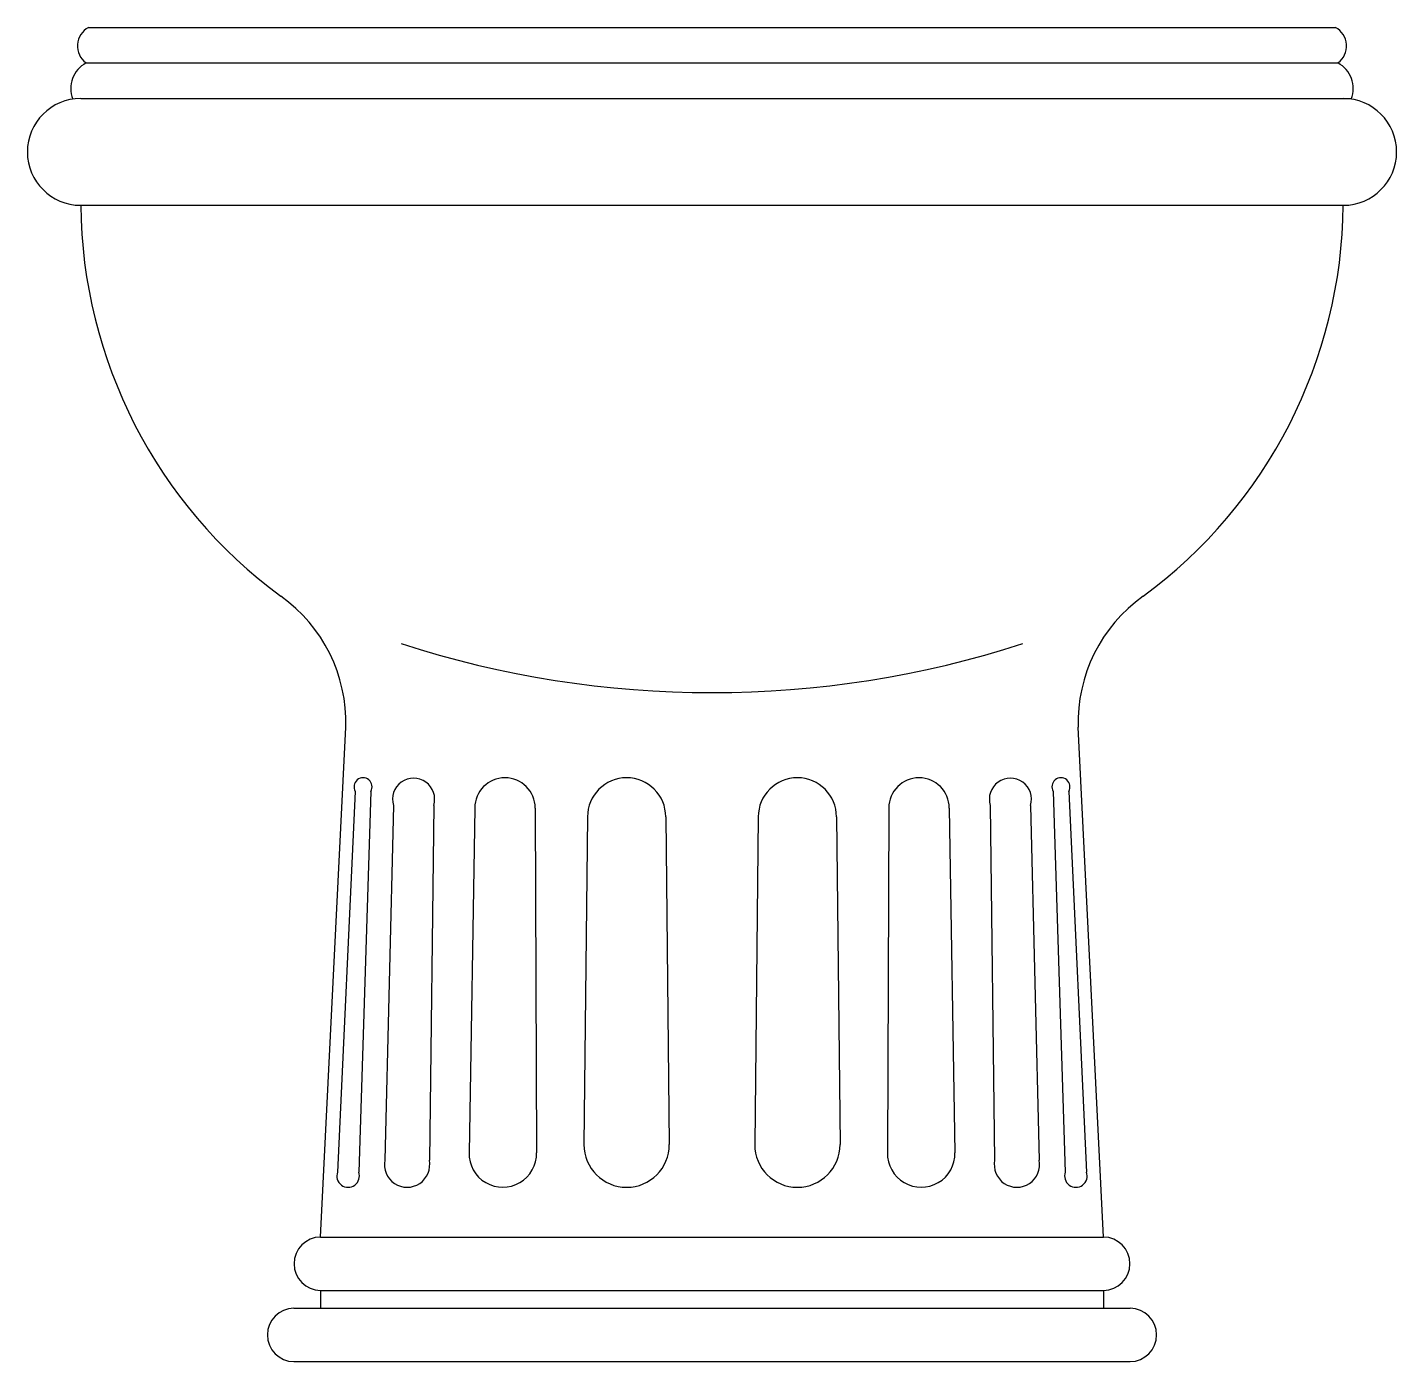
# Model space of a CAD drawing. Extents: x -866.57 to -866.185, y 507.64 to 508.015.
import ezdxf

# ---------------------------------------------------------------- set-up
doc = ezdxf.new("R2010")
doc.units = 0
doc.header["$LTSCALE"] = 50
doc.header["$MEASUREMENT"] = 0
doc.layers.add('A-PECAS', color=2, linetype='CONTINUOUS')

msp = doc.modelspace()

# ---------------------------------------------------------------- linework, layer by layer
at = {"layer": 'A-PECAS'}
for p, q in [((-866.5527449901523, 508.0150977317754), (-866.2021333930264, 508.0150977317754)), ((-866.4874971030957, 507.6750977317755), (-866.4803735304494, 507.8184115790292)), ((-866.267381280083, 507.6750977317755), (-866.2745048527294, 507.8184115790292)), ((-866.4874971030957, 507.6600977317754), (-866.4874971030957, 507.6550977317754)), ((-866.4874971030957, 507.6600977317754), (-866.4874971030957, 507.6550977317754)), ((-866.267381280083, 507.6600977317754), (-866.267381280083, 507.6550977317754)), ((-866.267381280083, 507.6600977317754), (-866.267381280083, 507.6550977317754)), ((-866.4949971030958, 507.6400977317754), (-866.2598812800829, 507.6400977317754))]:
    msp.add_line(p, q, dxfattribs=at)
at = {"layer": 'A-PECAS', "color": 1}
for p, q in [((-866.5534498974978, 508.0050977317754), (-866.2014284856809, 508.0050977317754)), ((-866.5549391915894, 507.9950977317754), (-866.1976536755373, 507.9950977317754)), ((-866.5549391915894, 507.9650977317754), (-866.1999391915894, 507.9650977317754)), ((-866.4777436135895, 507.8003584082301), (-866.4827485850096, 507.6933302781826)), ((-866.4733588806736, 507.8003584082301), (-866.4767569285623, 507.6933302781826)), ((-866.2815195025051, 507.8003584082301), (-866.2781214546164, 507.6933302781826)), ((-866.2771347695892, 507.8003584082301), (-866.2721297981691, 507.6933302781826)), ((-866.4670104386728, 507.7964418459116), (-866.4694461944487, 507.6967222017718)), ((-866.4556843197472, 507.7964418459116), (-866.4569174833179, 507.6967222017718)), ((-866.2991940634315, 507.7964418459116), (-866.2979608998609, 507.6967222017718)), ((-866.2878679445059, 507.7964418459116), (-866.2854321887302, 507.6967222017718)), ((-866.4441576545363, 507.7956871263429), (-866.4457645895349, 507.6987934069537)), ((-866.4271576545364, 507.7956871263429), (-866.4267686203599, 507.6987934069537)), ((-866.4124391915893, 507.7931871263429), (-866.4134391915894, 507.7010977317754)), ((-866.3904391915894, 507.7931871263429), (-866.3894391915894, 507.7010977317754)), ((-866.3644391915893, 507.7931871263429), (-866.3654391915894, 507.7010977317754)), ((-866.3424391915894, 507.7931871263429), (-866.3414391915894, 507.7010977317754)), ((-866.3277207286425, 507.7956871263429), (-866.3281097628188, 507.6987934069537)), ((-866.3107207286424, 507.7956871263429), (-866.3091137936439, 507.6987934069537)), ((-866.4874971030957, 507.6750977317755), (-866.267381280083, 507.6750977317755)), ((-866.4874971030957, 507.6600977317754), (-866.267381280083, 507.6600977317754)), ((-866.4949971030958, 507.6550977317754), (-866.2598812800829, 507.6550977317754))]:
    msp.add_line(p, q, dxfattribs=at)
at = {"layer": 'A-PECAS'}
for centre, radius, start, end in [((-866.5499678628416, 508.0098771253131), 0.005913304316058719, 118.010964406943, 233.9247317959336), ((-866.2049105203371, 508.0098771253131), 0.005913304316058719, 306.0752682040664, 61.98903559305698), ((-866.5496694815104, 507.9979582369327), 0.008078609512024527, 117.9015547801724, 201.9963291541645), ((-866.2052089016684, 507.9979582369327), 0.008078609512024527, 338.0036708458358, 62.09844521982762), ((-866.5549391915894, 507.9800977317754), 0.015, 90, 270), ((-866.1999391915894, 507.9800977317754), 0.015, 270, 90), ((-866.4170642017116, 507.966381440246), 0.1378809658409445, 180.5334466556797, 233.7245594737125), ((-866.3378141814671, 507.966381440246), 0.1378809658409445, 306.2754405262875, 359.4665533443203), ((-866.5240744363315, 507.8196627531393), 0.04371881301654444, 358.3600473065255, 54.43094087061048), ((-866.2308039468472, 507.8196627531393), 0.04371881301654444, 125.5690591293895, 181.6399526934745), ((-866.4874389662667, 507.6675977317754), 0.007500225322675007, 90.44412376363701, 269.5558762363673), ((-866.267439416912, 507.6675977317754), 0.007500225322675007, 270.4441237636327, 89.555876236363), ((-866.4949389662667, 507.6475977317754), 0.007500225322675007, 90.44412376363701, 269.5558762363673), ((-866.2599394169121, 507.6475977317754), 0.007500225322675007, 270.4441237636327, 89.555876236363)]:
    msp.add_arc(centre, radius, start, end, dxfattribs=at)
at = {"layer": 'A-PECAS', "color": 1}
for centre, radius, start, end in [((-866.3774391915894, 508.1126683184203), 0.2845487850907045, 252.1027065001865, 287.8972934998135), ((-866.4755512471315, 507.8016450806112), 0.002542045731718473, 329.5918618599615, 210.4081381404702), ((-866.46134737921, 507.7981746783093), 0.005922242024550245, 342.9864795021385, 197.0135204980163), ((-866.4356576545363, 507.7956871263429), 0.0085, 1.59969178258889e-10, 179.9999999999473), ((-866.4014391915894, 507.7931871263429), 0.011, 0, 180), ((-866.3534391915894, 507.7931871263429), 0.011, 0, 180), ((-866.3192207286424, 507.7956871263429), 0.0085, 5.268495284118249e-11, 179.99999999984), ((-866.2935310039687, 507.7981746783093), 0.005922242024550245, 342.9864795019838, 197.0135204978615), ((-866.2793271360472, 507.8016450806112), 0.002542045731718473, 329.5918618595298, 210.4081381400386), ((-866.4014391915894, 507.7010977317754), 0.012, 180, 0), ((-866.3534391915894, 507.7010977317754), 0.012, 180, 0), ((-866.4631818388833, 507.6954834014299), 0.006385669654488244, 168.8138667017882, 11.18613329807171), ((-866.4362666049474, 507.6985977317754), 0.0095, 178.8197731828688, 1.180226817035142), ((-866.3186117782313, 507.6985977317754), 0.0095, 178.8197731829649, 1.180226817131188), ((-866.2916965442955, 507.6954834014299), 0.006385669654488244, 168.8138667019283, 11.18613329821175), ((-866.479752756786, 507.6922742398687), 0.00317650809323182, 160.5822950505882, 19.41770494910602), ((-866.2751256263928, 507.6922742398687), 0.00317650809323182, 160.582295050894, 19.41770494941187)]:
    msp.add_arc(centre, radius, start, end, dxfattribs=at)

doc.saveas('drawing.dxf')
